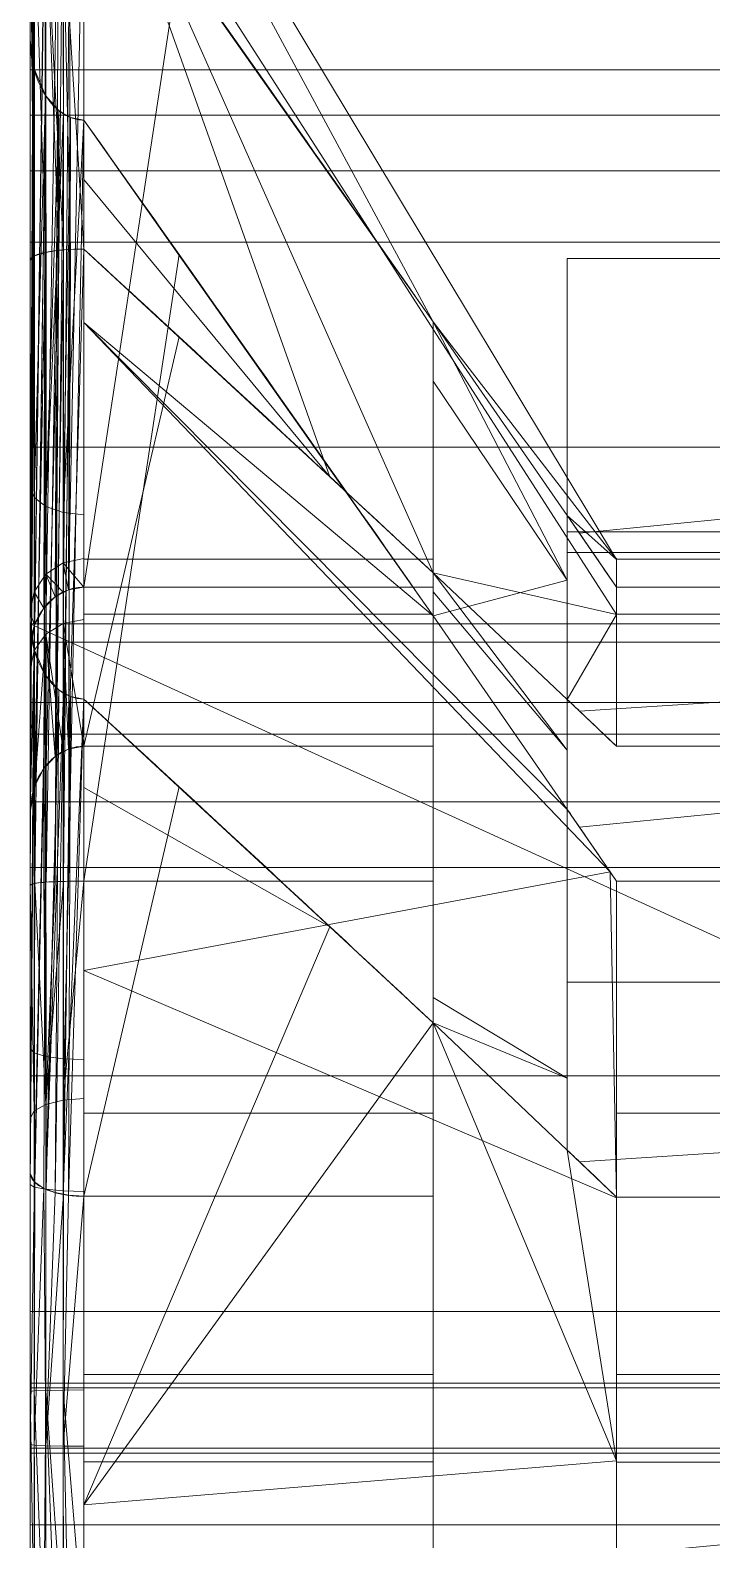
# Model space of a CAD drawing. Header units: millimetres. Extents: x -7.6 to 23.6, y 0 to 40.
# Drawn here: x -7.55 to -6.281, y 7.774 to 10.582 of the extents above; entities that cross this region are included whole.
import ezdxf

# ---------------------------------------------------------------- set-up
doc = ezdxf.new("R2010")
doc.units = ezdxf.units.MM
doc.layers.add('1', color=7, linetype='CONTINUOUS', true_color=0xffffff)

msp = doc.modelspace()

# ---------------------------------------------------------------- linework, layer by layer
at = {"layer": '1', "color": 7, "linetype": 'CONTINUOUS', "lineweight": 13}
for p, q in [((-7.55, 9.4291, 0.6442), (-7.55, 11.0032, -0.3843)), ((-7.45, 10.9619, -0.2378), (-7.45, 9.5459, 0.6873)), ((-7.55, 10.5657, -1.054), (-7.55, 8.9915, -0.0256)), ((-7.45, 8.9989, -0.1499), (-7.45, 10.4149, -1.075)), ((-7.45, 9.2499, 2.0989), (-7.45, 10.175, 3.5149)), ((-7.55, 10.154, 3.6657), (-7.55, 9.1256, 2.0915)), ((-6.55, 10.1572, 0.2879), (-6.55, 9.6103, -0.5493)), ((-6.55, 9.6793, 0.6001), (-6.55, 10.1572, 0.2879)), ((-6.55, 10.1572, 0.2879), (-1.35, 10.1572, 0.2879)), ((-6.8, 10.0397, 0.3647), (-6.8, 9.5459, 0.6873)), ((-6.55, 9.6491, 2.71), (-6.55, 9.3371, 2.2324)), ((-6.55, 8.8108, 3.2576), (-6.55, 9.6491, 2.71)), ((-6.55, 9.6491, 2.71), (-1.35, 9.6491, 2.71)), ((-6.55, 9.6103, -0.5493), (-1.35, 9.6103, -0.5493)), ((-6.55, 9.6103, -0.5493), (-6.55, 9.1324, -0.2371)), ((-6.8, 9.2499, 2.0989), (-6.8, 9.5725, 2.5928)), ((-6.8, 9.5459, 0.6873), (-7.45, 9.5459, 0.6873)), ((-6.4586, 9.5459, 0.6873), (-1.35, 9.5459, 0.6873)), ((-7.55, 8.4558, 2.5291), (-7.55, 9.4843, 4.1032)), ((-6.8, 8.9989, -0.1499), (-6.8, 9.4928, -0.4725)), ((-7.45, 9.3378, 4.0619), (-7.45, 8.4127, 2.6459)), ((-6.8, 9.2499, 2.0989), (-7.45, 9.2499, 2.0989)), ((-6.4586, 9.2499, 2.0989), (-1.35, 9.2499, 2.0989)), ((-6.8, 8.9989, -0.1499), (-7.45, 8.9989, -0.1499)), ((-6.4586, 8.9989, -0.1499), (-1.35, 8.9989, -0.1499)), ((-6.55, 8.4986, 2.7797), (-6.55, 8.8108, 3.2576)), ((-6.55, 8.8108, 3.2576), (-1.35, 8.8108, 3.2576)), ((-6.8, 8.7353, 3.1397), (-6.8, 8.4127, 2.6459)), ((-6.8, 8.4127, 2.6459), (-7.45, 8.4127, 2.6459)), ((-6.4586, 8.4113, 2.6462), (-1.35, 8.4113, 2.6462))]:
    msp.add_line(p, q, dxfattribs=at)
at = {"layer": '1', "color": 18, "linetype": 'CONTINUOUS', "lineweight": 13}
for p, q in [((-7.55, 10.8154, -5.5267), (-7.55, 10.4244, -4.6063)), ((-7.55, 10.695, 7.7766), (-7.55, 10.3207, 6.8493)), ((-4.451, 10.4244, -4.6063), (-7.55, 10.4244, -4.6063)), ((-4.451, 10.3207, 6.8493), (-7.55, 10.3207, 6.8493)), ((-7.55, 9.2724, -4.968), (-7.55, 9.4776, -5.9468)), ((-4.451, 9.4776, -5.9468), (-7.55, 9.4776, -5.9468)), ((-7.55, 9.1466, 7.193), (-7.55, 9.3316, 8.1758)), ((-4.451, 9.3316, 8.1758), (-7.55, 9.3316, 8.1758)), ((-4.451, 9.2724, -4.968), (-7.55, 9.2724, -4.968)), ((-4.451, 9.1466, 7.193), (-7.55, 9.1466, 7.193)), ((-7.55, 8.0652, -6.0997), (-7.55, 8.0561, -5.0997)), ((-4.451, 8.0652, -6.0997), (-7.55, 8.0652, -6.0997)), ((-4.451, 8.0561, -5.0997), (-7.55, 8.0561, -5.0997)), ((-7.55, 7.9348, 8.2997), (-7.55, 7.9439, 7.2997)), ((-4.451, 7.9439, 7.2997), (-7.55, 7.9439, 7.2997)), ((-4.451, 7.9348, 8.2997), (-7.55, 7.9348, 8.2997))]:
    msp.add_line(p, q, dxfattribs=at)
at = {"layer": '1', "color": 7, "linetype": 'CONTINUOUS', "lineweight": 13, "extrusion": (-1, 0, 0)}
msp.add_circle((-8, 1.1, 7.55), 4, dxfattribs=at)
at = {"layer": '1', "color": 18, "linetype": 'CONTINUOUS', "lineweight": 13, "extrusion": (1, 0, 0)}
msp.add_circle((8, 1.1, -7.55), 4, dxfattribs=at)
at = {"layer": '1', "color": 7, "linetype": 'CONTINUOUS', "lineweight": 13, "extrusion": (1, 0, 0)}
for centre, radius, start, end in [((8, 1.1, -7.55), 3.35, 333.7, 49.9847), ((8, 1.1, -7.45), 3.25, 335.6923, 47.9925), ((8, 1.1, -7.55), 3.35, 243.7, 319.9847), ((8, 1.1, -7.45), 3.25, 245.6923, 317.9925), ((8, 1.1, -7.45), 1.6, 345.0523, 38.6324), ((8, 1.1, -6.8), 1.6, 345.0523, 38.6324), ((8, 1.1, -6.4586), 1.6, 345.0523, 38.6324), ((8, 1.1, -7.55), 3.35, 63.7, 139.9847), ((8, 1.1, -7.45), 3.25, 65.6923, 137.9925), ((8, 1.1, -7.45), 1.6, 255.0523, 308.6324), ((8, 1.1, -6.8), 1.6, 255.0523, 308.6324), ((8, 1.1, -6.4586), 1.6, 255.0523, 308.6324), ((8, 1.1, -7.45), 1.6, 75.0523, 128.6324), ((8, 1.1, -6.8), 1.6, 75.0523, 128.6324), ((8, 1.1, -6.4586), 1.6, 75.1028, 128.6324)]:
    msp.add_arc(centre, radius, start, end, dxfattribs=at)
at = {"layer": '1', "color": 18, "linetype": 'CONTINUOUS', "lineweight": 13, "extrusion": (1, 0, 0)}
for start, end in [(56.84238, 68.01881), (281.84238, 293.01881), (79.34238, 90.51881), (259.34238, 270.51881)]:
    msp.add_arc((8, 1.1, -7.55), 6.2, start, end, dxfattribs=at)
at = {"layer": '1', "color": 18, "linetype": 'CONTINUOUS', "lineweight": 13, "extrusion": (-1, 0, 0)}
for start, end in [(100.65762, 111.98119), (258.15762, 269.48119), (78.15762, 89.48119)]:
    msp.add_arc((-8, 1.1, 7.55), 7.2, start, end, dxfattribs=at)
at = {"layer": '1', "color": 7, "linetype": 'CONTINUOUS', "lineweight": 13, "extrusion": (-1, 0, 0)}
for centre, radius, start, end in [((-8, 1.1, 6.8), 2.1682, 199.825, 226.4903), ((-8, 1.1, 6.55), 1.7521, 196.577, 229.7382), ((-8, 1.1, 7.55), 1.5, 138.6236, 197.6916), ((-8, 1.1, 6.8), 2.1682, 109.825, 136.4903), ((-8, 1.1, 6.55), 1.7521, 106.5313, 139.7382), ((-8, 1.1, 7.55), 1.5, 228.6236, 287.6916), ((-8, 1.1, 7.55), 1.5, 48.6236, 107.6916)]:
    msp.add_arc(centre, radius, start, end, dxfattribs=at)
at = {"layer": '1', "color": 7, "linetype": 'CONTINUOUS', "lineweight": 13, "extrusion": (-3.467e-14, -0.546944, -0.837169)}
msp.add_open_spline([(-6.8, 10.0397, 0.3647), (-6.9567, 10.2641, 0.2181), (-7.1145, 10.4879, 0.0718), (-7.3317, 10.795, -0.1288), (-7.3909, 10.8785, -0.1833), (-7.45, 10.9619, -0.2378)], degree=3, knots=[0, 0, 0, 0, 0.728238, 0.728238, 1, 1, 1, 1], dxfattribs=at)
at = {"layer": '1', "color": 7, "linetype": 'CONTINUOUS', "lineweight": 13}
for points, knots in [([(-7.45, 10.4149, -1.075), (-7.4585, 10.4149, -1.075), (-7.4671, 10.4167, -1.0748), (-7.4828, 10.4228, -1.074), (-7.4902, 10.4273, -1.0734), (-7.5065, 10.4404, -1.0716), (-7.5148, 10.4502, -1.0703), (-7.5316, 10.4763, -1.0668), (-7.5387, 10.494, -1.0643), (-7.5477, 10.5288, -1.0594), (-7.5498, 10.5463, -1.0569), (-7.55, 10.5644, -1.0542), (-7.55, 10.565, -1.0541), (-7.55, 10.5657, -1.054)], [0, 0, 0, 0, 0.127662, 0.127662, 0.253991, 0.253991, 0.443168, 0.443168, 0.725868, 0.725868, 0.989928, 0.989928, 1, 1, 1, 1]), ([(-7.55, 10.154, 3.6657), (-7.55, 10.1541, 3.665), (-7.55, 10.1542, 3.6644), (-7.5498, 10.1569, 3.6463), (-7.5477, 10.1594, 3.6288), (-7.5387, 10.1643, 3.594), (-7.5316, 10.1668, 3.5763), (-7.5148, 10.1703, 3.5502), (-7.5065, 10.1716, 3.5404), (-7.4902, 10.1734, 3.5273), (-7.4828, 10.174, 3.5228), (-7.4671, 10.1748, 3.5167), (-7.4585, 10.175, 3.5149), (-7.45, 10.175, 3.5149)], [0, 0, 0, 0, 0.010072, 0.010072, 0.274132, 0.274132, 0.556832, 0.556832, 0.746009, 0.746009, 0.872338, 0.872338, 1, 1, 1, 1]), ([(-7.45, 9.5459, 0.6873), (-7.4596, 9.5459, 0.6873), (-7.4694, 9.5442, 0.6867), (-7.4875, 9.538, 0.6843), (-7.4961, 9.5334, 0.6826), (-7.5117, 9.5219, 0.6782), (-7.5188, 9.5148, 0.6755), (-7.5318, 9.4977, 0.6691), (-7.5374, 9.4874, 0.6653), (-7.5463, 9.4638, 0.6566), (-7.5491, 9.4501, 0.6517), (-7.5499, 9.4346, 0.6461), (-7.55, 9.4328, 0.6455), (-7.55, 9.4303, 0.6446), (-7.55, 9.4297, 0.6444), (-7.55, 9.4291, 0.6442)], [0, 0, 0, 0, 0.164385, 0.164385, 0.327947, 0.327947, 0.502378, 0.502378, 0.708555, 0.708555, 0.955777, 0.955777, 0.988424, 0.988424, 1, 1, 1, 1]), ([(-7.55, 9.4843, 4.1032), (-7.55, 9.4836, 4.1031), (-7.55, 9.483, 4.1029), (-7.5498, 9.4654, 4.0981), (-7.5477, 9.4484, 4.0934), (-7.5387, 9.4145, 4.0839), (-7.5316, 9.3973, 4.079), (-7.5148, 9.372, 4.0718), (-7.5065, 9.3625, 4.069), (-7.4902, 9.3498, 4.0654), (-7.4828, 9.3455, 4.0641), (-7.4671, 9.3395, 4.0624), (-7.4585, 9.3378, 4.0619), (-7.45, 9.3378, 4.0619)], [0, 0, 0, 0, 0.010072, 0.010072, 0.274132, 0.274132, 0.556832, 0.556832, 0.746009, 0.746009, 0.872338, 0.872338, 1, 1, 1, 1]), ([(-7.55, 9.1256, 2.0915), (-7.55, 9.1263, 2.0916), (-7.55, 9.1269, 2.0916), (-7.55, 9.1295, 2.0918), (-7.5499, 9.1315, 2.0919), (-7.5491, 9.1479, 2.0931), (-7.5463, 9.1624, 2.094), (-7.5374, 9.1874, 2.0956), (-7.5318, 9.1985, 2.0962), (-7.5188, 9.2166, 2.0972), (-7.5117, 9.2243, 2.0976), (-7.4961, 9.2366, 2.0983), (-7.4875, 9.2415, 2.0985), (-7.4694, 9.2481, 2.0988), (-7.4596, 9.2499, 2.0989), (-7.45, 9.2499, 2.0989)], [0, 0, 0, 0, 0.011576, 0.011576, 0.044223, 0.044223, 0.291445, 0.291445, 0.497622, 0.497622, 0.672053, 0.672053, 0.835615, 0.835615, 1, 1, 1, 1]), ([(-7.55, 8.9915, -0.0256), (-7.55, 8.9916, -0.0263), (-7.55, 8.9916, -0.0269), (-7.55, 8.9918, -0.0295), (-7.5499, 8.9919, -0.0315), (-7.5491, 8.9931, -0.0479), (-7.5463, 8.994, -0.0624), (-7.5374, 8.9956, -0.0874), (-7.5318, 8.9962, -0.0985), (-7.5188, 8.9972, -0.1166), (-7.5117, 8.9976, -0.1243), (-7.4961, 8.9983, -0.1366), (-7.4875, 8.9985, -0.1415), (-7.4694, 8.9988, -0.1481), (-7.4596, 8.9989, -0.1499), (-7.45, 8.9989, -0.1499)], [0, 0, 0, 0, 0.011576, 0.011576, 0.044223, 0.044223, 0.291445, 0.291445, 0.497622, 0.497622, 0.672053, 0.672053, 0.835615, 0.835615, 1, 1, 1, 1]), ([(-7.45, 8.4127, 2.6459), (-7.4596, 8.4127, 2.6459), (-7.4694, 8.4133, 2.6442), (-7.4875, 8.4157, 2.638), (-7.4961, 8.4174, 2.6334), (-7.5117, 8.4218, 2.6219), (-7.5188, 8.4245, 2.6148), (-7.5318, 8.4309, 2.5977), (-7.5374, 8.4347, 2.5874), (-7.5463, 8.4434, 2.5638), (-7.5491, 8.4483, 2.5501), (-7.5499, 8.4539, 2.5346), (-7.55, 8.4545, 2.5328), (-7.55, 8.4554, 2.5303), (-7.55, 8.4556, 2.5297), (-7.55, 8.4558, 2.5291)], [0, 0, 0, 0, 0.164385, 0.164385, 0.327947, 0.327947, 0.502378, 0.502378, 0.708555, 0.708555, 0.955777, 0.955777, 0.988424, 0.988424, 1, 1, 1, 1])]:
    msp.add_open_spline(points, degree=3, knots=knots, dxfattribs=at)
at = {"layer": '1', "color": 7, "linetype": 'CONTINUOUS', "lineweight": 13, "extrusion": (-4.85381e-13, -0.546944, -0.837169)}
msp.add_open_spline([(-7.45, 10.4149, -1.075), (-7.3909, 10.3315, -1.0205), (-7.3317, 10.2481, -0.966), (-7.1145, 9.941, -0.7654), (-6.9567, 9.7172, -0.6191), (-6.8, 9.4928, -0.4725)], degree=3, knots=[0, 0, 0, 0, 0.271762, 0.271762, 1, 1, 1, 1], dxfattribs=at)
at = {"layer": '1', "color": 7, "linetype": 'CONTINUOUS', "lineweight": 13, "extrusion": (6.93401e-14, 0.837169, -0.546944)}
msp.add_open_spline([(-7.45, 10.175, 3.5149), (-7.3909, 10.1205, 3.4315), (-7.3317, 10.066, 3.3481), (-7.1145, 9.8654, 3.041), (-6.9567, 9.7191, 2.8172), (-6.8, 9.5725, 2.5928)], degree=3, knots=[0, 0, 0, 0, 0.271762, 0.271762, 1, 1, 1, 1], dxfattribs=at)
at = {"layer": '1', "color": 7, "linetype": 'CONTINUOUS', "lineweight": 13, "extrusion": (9.94155e-13, -0.546944, -0.837169)}
msp.add_open_spline([(-6.55, 9.6793, 0.6001), (-6.5424, 9.6683, 0.6073), (-6.5348, 9.6572, 0.6145), (-6.5043, 9.6128, 0.6436), (-6.4814, 9.5793, 0.6654), (-6.4586, 9.5459, 0.6873)], degree=3, knots=[0, 0, 0, 0, 0.248544, 0.248544, 1, 1, 1, 1], dxfattribs=at)
at = {"layer": '1', "color": 7, "linetype": 'CONTINUOUS', "lineweight": 13, "extrusion": (2.4269e-13, 0.837169, -0.546944)}
msp.add_open_spline([(-6.8, 8.7353, 3.1397), (-6.9567, 8.8819, 3.3641), (-7.1145, 9.0282, 3.5879), (-7.3317, 9.2288, 3.895), (-7.3909, 9.2833, 3.9785), (-7.45, 9.3378, 4.0619)], degree=3, knots=[0, 0, 0, 0, 0.728238, 0.728238, 1, 1, 1, 1], dxfattribs=at)
at = {"layer": '1', "color": 7, "linetype": 'CONTINUOUS', "lineweight": 13, "extrusion": (-1.61255e-11, 0.837169, -0.546944)}
msp.add_open_spline([(-6.4586, 9.2499, 2.0989), (-6.4814, 9.2717, 2.1324), (-6.5043, 9.2936, 2.1658), (-6.5348, 9.3226, 2.2102), (-6.5424, 9.3298, 2.2213), (-6.55, 9.3371, 2.2324)], degree=3, knots=[0, 0, 0, 0, 0.751024, 0.751024, 1, 1, 1, 1], dxfattribs=at)
at = {"layer": '1', "color": 7, "linetype": 'CONTINUOUS', "lineweight": 13, "extrusion": (-5.66236e-12, -0.546944, -0.837169)}
msp.add_open_spline([(-6.4586, 8.9989, -0.1499), (-6.4814, 9.0324, -0.1717), (-6.5043, 9.0658, -0.1936), (-6.5348, 9.1103, -0.2226), (-6.5424, 9.1213, -0.2298), (-6.55, 9.1324, -0.2371)], degree=3, knots=[0, 0, 0, 0, 0.751456, 0.751456, 1, 1, 1, 1], dxfattribs=at)
at = {"layer": '1', "color": 7, "linetype": 'CONTINUOUS', "lineweight": 13, "extrusion": (-8.50599e-12, 0.837169, -0.546944)}
msp.add_open_spline([(-6.55, 8.4986, 2.7797), (-6.5424, 8.4913, 2.7687), (-6.5348, 8.4841, 2.7576), (-6.5043, 8.4551, 2.7131), (-6.4814, 8.4332, 2.6797), (-6.4586, 8.4113, 2.6462)], degree=3, knots=[0, 0, 0, 0, 0.248537, 0.248537, 1, 1, 1, 1], dxfattribs=at)
at = {"layer": '1', "color": 18, "linetype": 'CONTINUOUS', "lineweight": 13}
for points in [[(-7.55, 12.4236, -3.2442), (-7.55, 11.4976, -4.0192), (-7.55, 9.8062, -2.469), (-7.55, 11.1016, -1.4258)], [(-7.55, 11.4976, -4.0192), (-7.55, 12.0618, -4.8449), (-7.55, 10.8154, -5.5267), (-7.55, 10.4244, -4.6063)], [(-7.55, 11.4976, -4.0192), (-7.55, 6.5563, -2.6304), (-7.55, 8.1984, -2.8951)], [(-7.55, 8.1984, -2.8951), (-7.55, 9.8062, -2.469), (-7.55, 11.4976, -4.0192)], [(-7.55, 6.5563, -2.6304), (-7.55, 11.4976, -4.0192), (-7.55, 10.4244, -4.6063), (-7.55, 9.2724, -4.968)], [(-7.55, 11.3607, 3.2693), (-7.55, 10.1878, 4.4487), (-7.55, 11.3911, 6.2904)], [(-7.55, 10.1878, 4.4487), (-7.55, 8.6366, 5.049), (-7.55, 10.3207, 6.8493), (-7.55, 11.3911, 6.2904)], [(-4.451, 11.3911, 6.2904), (-7.55, 11.3911, 6.2904), (-7.55, 10.3207, 6.8493), (-4.451, 10.3207, 6.8493)], [(-6.05, 10.1878, 4.4487), (-7.55, 10.1878, 4.4487), (-7.55, 11.3607, 3.2693), (-6.05, 11.3607, 3.2693)], [(-6.05, 11.1016, -1.4258), (-7.55, 11.1016, -1.4258), (-7.55, 9.8062, -2.469), (-6.05, 9.8062, -2.469)], [(-4.451, 10.4244, -4.6063), (-7.55, 10.4244, -4.6063), (-7.55, 10.8154, -5.5267), (-4.451, 10.8154, -5.5267)], [(-7.55, 10.695, 7.7766), (-7.55, 6.9754, 4.9665), (-7.55, 5.4913, 4.2155)], [(-7.55, 10.695, 7.7766), (-7.55, 8.6366, 5.049), (-7.55, 6.9754, 4.9665)], [(-7.55, 5.4913, 4.2155), (-7.55, 1.907, 2.2466), (-7.55, 10.695, 7.7766)], [(-7.55, 8.6366, 5.049), (-7.55, 10.695, 7.7766), (-7.55, 10.3207, 6.8493)], [(-7.55, 9.1466, 7.193), (-7.55, 10.695, 7.7766), (-7.55, 2.8096, 4.4911)], [(-7.55, 2.2507, 3.4207), (-7.55, 2.8096, 4.4911), (-7.55, 10.695, 7.7766), (-7.55, 1.907, 2.2466)], [(-7.55, 9.1466, 7.193), (-7.55, 9.3316, 8.1758), (-7.55, 10.695, 7.7766)], [(-4.451, 10.3207, 6.8493), (-7.55, 10.3207, 6.8493), (-7.55, 10.695, 7.7766), (-4.451, 10.695, 7.7766)], [(-4.45, 10.5987, 7.8147), (-7.55, 10.5987, 7.8147), (-7.55, 9.3316, 8.1758), (-4.451, 9.3316, 8.1758)], [(-4.451, 9.2724, -4.968), (-7.55, 9.2724, -4.968), (-7.55, 10.4244, -4.6063), (-4.451, 10.4244, -4.6063)], [(-6.05, 8.6366, 5.049), (-7.55, 8.6366, 5.049), (-7.55, 10.1878, 4.4487), (-6.05, 10.1878, 4.4487)], [(-6.05, 9.8062, -2.469), (-7.55, 9.8062, -2.469), (-7.55, 8.1984, -2.8951), (-6.05, 8.1984, -2.8951)], [(-7.55, 9.2724, -4.968), (-7.55, 9.4776, -5.9468), (-7.55, 8.0652, -6.0997), (-7.55, 8.0561, -5.0997)], [(-7.55, 9.4776, -5.9468), (-4.451, 9.4776, -5.9468), (-4.45, 8.0652, -6.0997), (-4.451, 8.0652, -6.0997)], [(-4.451, 8.0652, -6.0997), (-7.55, 8.0652, -6.0997), (-7.55, 9.4776, -5.9468)], [(-4.451, 9.4776, -5.9468), (-7.55, 9.4776, -5.9468), (-7.55, 9.2724, -4.968), (-4.451, 9.2724, -4.968)], [(-4.451, 9.3316, 8.1758), (-7.55, 9.3316, 8.1758), (-7.55, 9.1466, 7.193), (-4.451, 9.1466, 7.193)], [(-7.55, 9.2724, -4.968), (-7.55, 5.1638, -1.7206), (-7.55, 6.5563, -2.6304)], [(-7.55, 8.0561, -5.0997), (-7.55, 5.1638, -1.7206), (-7.55, 9.2724, -4.968)], [(-7.55, 2.8096, 4.4911), (-7.55, 3.5764, 5.4442), (-7.55, 4.5024, 6.2192), (-7.55, 9.1466, 7.193)], [(-7.55, 5.5756, 6.8063), (-7.55, 6.7276, 7.168), (-7.55, 9.1466, 7.193), (-7.55, 4.5024, 6.2192)], [(-7.55, 7.9439, 7.2997), (-7.55, 9.1466, 7.193), (-7.55, 6.7276, 7.168)], [(-4.451, 9.1466, 7.193), (-7.55, 9.1466, 7.193), (-7.55, 7.9439, 7.2997), (-4.451, 7.9439, 7.2997)], [(-6.05, 6.9754, 4.9665), (-7.55, 6.9754, 4.9665), (-7.55, 8.6366, 5.049), (-6.05, 8.6366, 5.049)], [(-6.05, 8.1984, -2.8951), (-7.55, 8.1984, -2.8951), (-7.55, 6.5563, -2.6304), (-6.05, 6.5563, -2.6304)], [(-4.451, 8.0561, -5.0997), (-7.55, 8.0561, -5.0997), (-7.55, 8.0652, -6.0997), (-4.451, 8.0652, -6.0997)], [(-7.55, 5.1638, -1.7206), (-7.55, 8.0561, -5.0997), (-7.55, 6.8534, -4.993), (-7.55, 1.8003, 1.0439)], [(-4.451, 6.8534, -4.993), (-7.55, 6.8534, -4.993), (-7.55, 8.0561, -5.0997), (-4.451, 8.0561, -5.0997)], [(-7.55, 6.7276, 7.168), (-7.55, 6.5224, 8.1468), (-7.55, 7.9348, 8.2997), (-7.55, 7.9439, 7.2997)], [(-4.451, 7.9439, 7.2997), (-7.55, 7.9439, 7.2997), (-7.55, 7.9348, 8.2997), (-4.451, 7.9348, 8.2997)], [(-7.55, 7.643, 8.2911), (-4.45, 7.643, 8.2911), (-4.45, 7.9348, 8.2997), (-4.451, 7.9348, 8.2997)], [(-4.451, 7.9348, 8.2997), (-7.55, 7.9348, 8.2997), (-7.55, 7.643, 8.2911)]]:
    msp.add_3dface(points, dxfattribs=at)
at = {"layer": '1', "color": 7, "linetype": 'CONTINUOUS', "lineweight": 13}
for points in [[(-7.55, 10.8362, 3.9206), (-7.55, 11.7383, 2.5232), (-7.55, 10.8741, 2.821), (-7.55, 10.154, 3.6657)], [(-7.55, 11.559, -0.7258), (-7.55, 10.5087, -2.0155), (-7.55, 11.0032, -0.3843)], [(-7.55, 11.559, -0.7258), (-6.05, 11.559, -0.7258), (-6.05, 10.5087, -2.0155), (-7.55, 10.5087, -2.0155)], [(-7.45, 11.2451, 0.921), (-7.45, 10.9619, -0.2378), (-6.8, 10.0397, 0.3647)], [(-6.8, 10.0397, 0.3647), (-6.4586, 9.5976, 1.0119), (-7.45, 11.2451, 0.921)], [(-6.4586, 9.5976, 1.0119), (-6.4586, 9.4953, 1.6693), (-7.45, 11.0373, 2.2563), (-7.45, 11.2451, 0.921)], [(-7.45, 11.0373, 2.2563), (-6.4586, 9.4953, 1.6693), (-6.8, 9.5725, 2.5928)], [(-6.8, 9.5725, 2.5928), (-6.9924, 9.7509, 2.8658), (-7.45, 11.0373, 2.2563)], [(-6.9924, 9.7509, 2.8658), (-7.45, 10.3044, 3.3918), (-7.45, 11.0373, 2.2563)], [(-7.55, 10.5657, -1.054), (-7.55, 11.0032, -0.3843), (-7.55, 10.5087, -2.0155)], [(-7.55, 9.4291, 0.6442), (-7.55, 11.0032, -0.3843), (-7.55, 10.5657, -1.054), (-7.55, 8.9915, -0.0256)], [(-7.55, 11.0027, -0.3824), (-7.55, 11.0032, -0.3843), (-7.55, 9.4291, 0.6442)], [(-7.55, 9.4291, 0.6442), (-7.5433, 10.9888, -0.332), (-7.55, 11.0027, -0.3824)], [(-7.542, 10.9879, -0.3289), (-7.5433, 10.9888, -0.332), (-7.55, 9.4291, 0.6442)], [(-7.55, 9.4291, 0.6442), (-7.55, 9.431, 0.6448), (-7.542, 10.9879, -0.3289)], [(-7.55, 9.431, 0.6448), (-7.542, 9.474, 0.6604), (-7.542, 10.9879, -0.3289)], [(-7.5215, 10.9747, -0.2822), (-7.542, 10.9879, -0.3289), (-7.542, 9.474, 0.6604)], [(-7.5215, 10.9747, -0.2822), (-7.542, 9.474, 0.6604), (-7.5415, 9.4766, 0.6613)], [(-7.5415, 9.4766, 0.6613), (-7.5206, 10.9744, -0.2812), (-7.5215, 10.9747, -0.2822)], [(-7.5206, 10.9744, -0.2812), (-7.5415, 9.4766, 0.6613), (-7.5248, 9.5069, 0.6726)], [(-7.5248, 9.5069, 0.6726), (-7.5203, 9.5114, 0.6742), (-7.5206, 10.9744, -0.2812)], [(-7.4967, 10.9668, -0.2549), (-7.5206, 10.9744, -0.2812), (-7.5203, 9.5114, 0.6742)], [(-7.4967, 10.9668, -0.2549), (-7.5203, 9.5114, 0.6742), (-7.5036, 9.5279, 0.6804)], [(-7.488, 10.9654, -0.2499), (-7.4967, 10.9668, -0.2549), (-7.5036, 9.5279, 0.6804)], [(-7.5036, 9.5279, 0.6804), (-7.4879, 9.5361, 0.6836), (-7.488, 10.9654, -0.2499)], [(-7.475, 10.9632, -0.2425), (-7.488, 10.9654, -0.2499), (-7.4879, 9.5361, 0.6836)], [(-7.475, 10.9632, -0.2425), (-7.4879, 9.5361, 0.6836), (-7.4785, 9.5411, 0.6855)], [(-7.45, 10.9619, -0.2378), (-7.475, 10.9632, -0.2425), (-7.4785, 9.5411, 0.6855)], [(-7.4785, 9.5411, 0.6855), (-7.45, 9.5459, 0.6873), (-7.45, 10.9619, -0.2378)], [(-7.2727, 10.7116, -0.0743), (-7.45, 10.9619, -0.2378), (-7.45, 9.5459, 0.6873)], [(-7.55, 10.8672, 2.8325), (-7.5433, 10.1618, 3.612), (-7.55, 10.1543, 3.6637)], [(-7.55, 10.8672, 2.8325), (-7.5424, 10.8345, 2.8127), (-7.542, 10.1622, 3.6087)], [(-7.542, 10.1622, 3.6087), (-7.5433, 10.1618, 3.612), (-7.55, 10.8672, 2.8325)], [(-7.55, 10.1543, 3.6637), (-7.55, 10.154, 3.6657), (-7.55, 10.8672, 2.8325)], [(-7.55, 10.154, 3.6657), (-7.55, 9.4437, 4.8304), (-7.55, 10.8362, 3.9206)], [(-7.55, 9.4437, 4.8304), (-6.05, 9.4437, 4.8304), (-6.05, 10.8362, 3.9206), (-7.55, 10.8362, 3.9206)], [(-7.5424, 10.8345, 2.8127), (-7.5207, 10.8067, 2.7959), (-7.5215, 10.1689, 3.5607)], [(-7.5215, 10.1689, 3.5607), (-7.542, 10.1622, 3.6087), (-7.5424, 10.8345, 2.8127)], [(-7.4967, 10.1727, 3.5326), (-7.5215, 10.1689, 3.5607), (-7.5207, 10.8067, 2.7959)], [(-7.5207, 10.8067, 2.7959), (-7.4883, 10.7881, 2.7847), (-7.488, 10.1733, 3.5275)], [(-7.488, 10.1733, 3.5275), (-7.4967, 10.1727, 3.5326), (-7.5207, 10.8067, 2.7959)], [(-7.4883, 10.7881, 2.7847), (-7.45, 10.7816, 2.7808), (-7.45, 10.175, 3.5149)], [(-7.45, 10.175, 3.5149), (-7.475, 10.1744, 3.5198), (-7.4883, 10.7881, 2.7847)], [(-7.475, 10.1744, 3.5198), (-7.488, 10.1733, 3.5275), (-7.4883, 10.7881, 2.7847)], [(-7.45, 9.5459, 0.6873), (-6.8, 9.5459, 0.6873), (-6.8, 10.0397, 0.3647), (-7.2727, 10.7116, -0.0743)], [(-7.55, 10.5087, -2.0155), (-7.55, 9.721, -1.7741), (-7.55, 10.5657, -1.054)], [(-7.55, 10.5637, -1.0543), (-7.55, 10.5657, -1.054), (-7.55, 9.7325, -1.7672)], [(-7.55, 8.9915, -0.0256), (-7.55, 10.5657, -1.054), (-7.55, 10.5637, -1.0543)], [(-7.55, 9.7325, -1.7672), (-7.5433, 10.512, -1.0618), (-7.55, 10.5637, -1.0543)], [(-7.55, 10.5637, -1.0543), (-7.5433, 10.512, -1.0618), (-7.55, 8.9915, -0.0256)], [(-7.542, 10.5087, -1.0622), (-7.5433, 10.512, -1.0618), (-7.55, 9.7325, -1.7672)], [(-7.55, 8.9916, -0.0276), (-7.5433, 10.512, -1.0618), (-7.542, 10.5088, -1.0622)], [(-7.55, 8.9916, -0.0276), (-7.55, 8.9915, -0.0256), (-7.5433, 10.512, -1.0618)], [(-7.542, 10.5088, -1.0622), (-7.542, 8.9947, -0.0732), (-7.55, 8.9916, -0.0276)], [(-7.55, 8.6875, -2.1787), (-7.55, 9.721, -1.7741), (-7.55, 10.5087, -2.0155), (-7.55, 9.0246, -2.7665)], [(-7.55, 10.5087, -2.0155), (-6.05, 10.5087, -2.0155), (-6.05, 9.0246, -2.7665), (-7.55, 9.0246, -2.7665)], [(-7.55, 9.7325, -1.7672), (-7.5424, 9.7127, -1.7345), (-7.542, 10.5087, -1.0622)], [(-7.5215, 10.4607, -1.0689), (-7.542, 10.5087, -1.0622), (-7.5424, 9.7127, -1.7345)], [(-7.542, 8.9947, -0.0732), (-7.542, 10.5088, -1.0622), (-7.5215, 10.4607, -1.0689)], [(-7.5424, 9.7127, -1.7345), (-7.5207, 9.6959, -1.7067), (-7.5215, 10.4607, -1.0689)], [(-7.5415, 8.9949, -0.076), (-7.542, 8.9947, -0.0732), (-7.5215, 10.4607, -1.0689)], [(-7.5248, 8.9968, -0.1083), (-7.5415, 8.9949, -0.076), (-7.5215, 10.4607, -1.0689)], [(-7.5248, 8.9968, -0.1083), (-7.5215, 10.4607, -1.0689), (-7.5206, 10.4596, -1.069)], [(-7.5206, 10.4596, -1.069), (-7.5203, 8.997, -0.1131), (-7.5248, 8.9968, -0.1083)], [(-7.4967, 10.4326, -1.0727), (-7.5215, 10.4607, -1.0689), (-7.5207, 9.6959, -1.7067)], [(-7.5203, 8.997, -0.1131), (-7.5206, 10.4596, -1.069), (-7.4967, 10.4326, -1.0727)], [(-7.488, 10.4275, -1.0733), (-7.4967, 10.4326, -1.0727), (-7.5207, 9.6959, -1.7067)], [(-7.5207, 9.6959, -1.7067), (-7.4883, 9.6847, -1.6881), (-7.488, 10.4275, -1.0733)], [(-7.5036, 8.998, -0.1306), (-7.5203, 8.997, -0.1131), (-7.4967, 10.4326, -1.0727)], [(-7.5036, 8.998, -0.1306), (-7.4967, 10.4326, -1.0727), (-7.488, 10.4275, -1.0733)], [(-7.488, 10.4275, -1.0733), (-7.4879, 8.9984, -0.1395), (-7.5036, 8.998, -0.1306)], [(-7.475, 10.4198, -1.0744), (-7.488, 10.4275, -1.0733), (-7.4883, 9.6847, -1.6881)], [(-7.4879, 8.9984, -0.1395), (-7.488, 10.4275, -1.0733), (-7.475, 10.4198, -1.0744)], [(-7.45, 10.4149, -1.075), (-7.475, 10.4198, -1.0744), (-7.4883, 9.6847, -1.6881)], [(-7.4883, 9.6847, -1.6881), (-7.45, 9.6808, -1.6816), (-7.45, 10.4149, -1.075)], [(-7.4785, 8.9987, -0.1448), (-7.4879, 8.9984, -0.1395), (-7.475, 10.4198, -1.0744)], [(-7.4785, 8.9987, -0.1448), (-7.475, 10.4198, -1.0744), (-7.45, 10.4149, -1.075)], [(-7.45, 10.4149, -1.075), (-7.45, 8.9989, -0.1499), (-7.4785, 8.9987, -0.1448)], [(-6.8, 9.4928, -0.4725), (-7.45, 10.4149, -1.075), (-7.45, 10.0383, -1.4313)], [(-7.45, 8.9989, -0.1499), (-7.45, 10.4149, -1.075), (-7.2727, 10.1646, -0.9115)], [(-7.45, 10.175, 3.5149), (-7.45, 10.3044, 3.3918), (-6.9924, 9.7509, 2.8658)], [(-7.542, 9.1732, 2.0947), (-7.542, 10.1622, 3.6088), (-7.5215, 10.1689, 3.5607)], [(-7.5415, 9.176, 2.0949), (-7.542, 9.1732, 2.0947), (-7.5215, 10.1689, 3.5607)], [(-7.5248, 9.2083, 2.0968), (-7.5415, 9.176, 2.0949), (-7.5215, 10.1689, 3.5607)], [(-7.5248, 9.2083, 2.0968), (-7.5215, 10.1689, 3.5607), (-7.5206, 10.169, 3.5596)], [(-7.5206, 10.169, 3.5596), (-7.5203, 9.2131, 2.097), (-7.5248, 9.2083, 2.0968)], [(-7.5203, 9.2131, 2.097), (-7.5206, 10.169, 3.5596), (-7.4967, 10.1727, 3.5326)], [(-7.5036, 9.2306, 2.098), (-7.5203, 9.2131, 2.097), (-7.4967, 10.1727, 3.5326)], [(-7.5036, 9.2306, 2.098), (-7.4967, 10.1727, 3.5326), (-7.488, 10.1733, 3.5275)], [(-7.488, 10.1733, 3.5275), (-7.4879, 9.2395, 2.0984), (-7.5036, 9.2306, 2.098)], [(-7.4879, 9.2395, 2.0984), (-7.488, 10.1733, 3.5275), (-7.475, 10.1744, 3.5198)], [(-7.4785, 9.2448, 2.0987), (-7.4879, 9.2395, 2.0984), (-7.475, 10.1744, 3.5198)], [(-7.4785, 9.2448, 2.0987), (-7.475, 10.1744, 3.5198), (-7.45, 10.175, 3.5149)], [(-7.45, 10.175, 3.5149), (-7.45, 9.2499, 2.0989), (-7.4785, 9.2448, 2.0987)], [(-7.45, 9.2499, 2.0989), (-7.45, 10.175, 3.5149), (-7.2727, 10.0115, 3.2646)], [(-7.55, 9.1276, 2.0916), (-7.5433, 10.1618, 3.612), (-7.542, 10.1622, 3.6088)], [(-7.542, 10.1622, 3.6088), (-7.542, 9.1732, 2.0947), (-7.55, 9.1276, 2.0916)], [(-7.55, 10.1543, 3.6637), (-7.5433, 10.1618, 3.612), (-7.55, 9.1256, 2.0915)], [(-7.55, 9.1276, 2.0916), (-7.55, 9.1256, 2.0915), (-7.5433, 10.1618, 3.612)], [(-7.55, 9.1256, 2.0915), (-7.55, 10.154, 3.6657), (-7.55, 10.1543, 3.6637)], [(-7.55, 8.4558, 2.5291), (-7.55, 9.4843, 4.1032), (-7.55, 10.154, 3.6657), (-7.55, 9.1256, 2.0915)], [(-7.55, 9.4437, 4.8304), (-7.55, 10.154, 3.6657), (-7.55, 9.4843, 4.1032)], [(-7.2727, 10.1646, -0.9115), (-6.8, 9.4928, -0.4725), (-6.8, 8.9989, -0.1499), (-7.45, 8.9989, -0.1499)], [(-6.55, 10.1572, 0.2879), (-6.55, 9.6793, 0.6001), (-6.55, 9.4668, 0.1417)], [(-6.55, 9.4668, 0.1417), (-6.55, 9.1324, -0.2371), (-6.55, 9.6103, -0.5493), (-6.55, 10.1572, 0.2879)], [(-6.5272, 9.6462, 0.6218), (-6.55, 9.6793, 0.6001), (-6.55, 10.1572, 0.2879), (-1.35, 10.1572, 0.2879)], [(-1.35, 10.1572, 0.2879), (-6.55, 10.1572, 0.2879), (-6.55, 9.6103, -0.5493), (-1.35, 9.6103, -0.5493)], [(-1.35, 10.1572, 0.2879), (-1.35, 9.5459, 0.6873), (-6.4586, 9.5459, 0.6873), (-6.5272, 9.6462, 0.6218)], [(-7.45, 10.0383, -1.4313), (-6.55, 9.1324, -0.2371), (-6.8, 9.4928, -0.4725)], [(-7.45, 10.0383, -1.4313), (-6.4703, 9.0161, -0.1611), (-6.55, 9.1324, -0.2371)], [(-6.4703, 9.0161, -0.1611), (-7.45, 10.0383, -1.4313), (-7.45, 8.8325, -2.0416)], [(-6.4586, 9.5976, 1.0119), (-6.8, 10.0397, 0.3647), (-6.55, 9.6793, 0.6001)], [(-6.55, 9.559, 0.3002), (-6.55, 9.6793, 0.6001), (-6.8, 10.0397, 0.3647)], [(-6.8, 10.0397, 0.3647), (-6.8, 9.9292, 0.1103), (-6.55, 9.559, 0.3002)], [(-6.8, 9.8152, -0.0859), (-6.8, 10.0397, 0.3647), (-6.8, 9.5459, 0.6873), (-6.8, 8.9989, -0.1499)], [(-7.2727, 10.0115, 3.2646), (-6.8, 9.5725, 2.5928), (-6.8, 9.2499, 2.0989), (-7.45, 9.2499, 2.0989)], [(-6.55, 9.559, 0.3002), (-6.8, 9.9292, 0.1103), (-6.8, 9.4928, -0.4725)], [(-6.8, 8.9989, -0.1499), (-6.8, 9.4928, -0.4725), (-6.8, 9.8152, -0.0859)], [(-7.5424, 8.6796, -2.1412), (-7.5424, 9.7127, -1.7345), (-7.55, 9.7325, -1.7672), (-7.55, 8.6875, -2.1787)], [(-7.5207, 8.673, -2.1095), (-7.5207, 9.6959, -1.7067), (-7.5424, 9.7127, -1.7345), (-7.5424, 8.6796, -2.1412)], [(-7.4883, 8.6685, -2.0883), (-7.4883, 9.6847, -1.6881), (-7.5207, 9.6959, -1.7067), (-7.5207, 8.673, -2.1095)], [(-7.45, 8.667, -2.0808), (-7.45, 9.6808, -1.6816), (-7.4883, 9.6847, -1.6881), (-7.4883, 8.6685, -2.0883)], [(-6.55, 9.6793, 0.6001), (-6.4586, 9.5459, 0.6873), (-6.4586, 9.5976, 1.0119)], [(-1.35, 8.8108, 3.2576), (-6.55, 8.8108, 3.2576), (-6.55, 9.6491, 2.71), (-1.35, 9.6491, 2.71)], [(-1.35, 9.6491, 2.71), (-6.55, 9.6491, 2.71), (-6.55, 9.3371, 2.2324), (-6.5272, 9.3154, 2.1992)], [(-6.55, 8.9577, 2.5672), (-6.55, 9.3371, 2.2324), (-6.55, 9.6491, 2.71), (-6.55, 8.8108, 3.2576)], [(-6.5272, 9.3154, 2.1992), (-6.4586, 9.2499, 2.0989), (-1.35, 9.2499, 2.0989), (-1.35, 9.6491, 2.71)], [(-1.35, 9.6103, -0.5493), (-6.55, 9.6103, -0.5493), (-6.55, 9.1324, -0.2371), (-6.5272, 9.0992, -0.2154)], [(-6.5272, 9.0992, -0.2154), (-6.4586, 8.9989, -0.1499), (-1.35, 8.9989, -0.1499), (-1.35, 9.6103, -0.5493)], [(-7.5207, 9.5699, 1.1515), (-7.4883, 9.5915, 1.1522), (-7.4879, 9.5361, 0.6836)], [(-7.5207, 9.5699, 1.1515), (-7.5207, 9.4583, 1.6834), (-7.4883, 9.4785, 1.6915), (-7.4883, 9.5915, 1.1522)], [(-7.4883, 9.5915, 1.1522), (-7.45, 9.5991, 1.1525), (-7.45, 9.5459, 0.6873)], [(-7.4883, 9.5915, 1.1522), (-7.4883, 9.4785, 1.6915), (-7.45, 9.4855, 1.6943), (-7.45, 9.5991, 1.1525)], [(-7.45, 9.5459, 0.6873), (-7.4785, 9.5411, 0.6855), (-7.4883, 9.5915, 1.1522)], [(-7.4785, 9.5411, 0.6855), (-7.4879, 9.5361, 0.6836), (-7.4883, 9.5915, 1.1522)], [(-7.45, 9.5979, 1.1813), (-6.8, 9.5979, 1.1813), (-6.8, 9.5459, 0.6873), (-7.45, 9.5459, 0.6873)], [(-7.45, 9.496, 1.6675), (-6.8, 9.496, 1.6675), (-6.8, 9.5979, 1.1813), (-7.45, 9.5979, 1.1813)], [(-6.8, 8.9989, -0.1499), (-6.8, 9.5459, 0.6873), (-6.8, 9.5979, 1.1813)], [(-6.8, 9.5979, 1.1813), (-6.8, 9.496, 1.6675), (-6.8, 9.2499, 2.0989), (-6.8, 8.9989, -0.1499)], [(-1.35, 9.5979, 1.1813), (-6.4586, 9.5979, 1.1813), (-6.4586, 9.5459, 0.6873), (-1.35, 9.5459, 0.6873)], [(-1.35, 9.496, 1.6675), (-6.4586, 9.496, 1.6675), (-6.4586, 9.5979, 1.1813), (-1.35, 9.5979, 1.1813)], [(-7.5424, 9.5374, 1.1505), (-7.5207, 9.5699, 1.1515), (-7.5248, 9.5069, 0.6726)], [(-7.5424, 9.5374, 1.1505), (-7.5424, 9.4282, 1.6714), (-7.5207, 9.4583, 1.6834), (-7.5207, 9.5699, 1.1515)], [(-7.5036, 9.5279, 0.6804), (-7.5248, 9.5069, 0.6726), (-7.5207, 9.5699, 1.1515)], [(-7.4879, 9.5361, 0.6836), (-7.5036, 9.5279, 0.6804), (-7.5207, 9.5699, 1.1515)], [(-6.55, 9.2424, 2.3355), (-6.8, 9.5374, 2.6289), (-6.8, 9.5725, 2.5928)], [(-6.55, 9.3371, 2.2324), (-6.8, 9.5725, 2.5928), (-6.4586, 9.4953, 1.6693)], [(-6.8, 9.5725, 2.5928), (-6.55, 9.3371, 2.2324), (-6.55, 9.2424, 2.3355)], [(-6.8, 9.2499, 2.0989), (-6.8, 9.5725, 2.5928), (-6.8, 9.1859, 2.9152)], [(-6.8, 9.4928, -0.4725), (-6.55, 9.1324, -0.2371), (-6.55, 9.559, 0.3002)], [(-7.55, 9.4992, 1.1492), (-7.5424, 9.5374, 1.1505), (-7.542, 9.474, 0.6604)], [(-7.55, 9.4992, 1.1492), (-7.55, 9.3927, 1.6572), (-7.5424, 9.4282, 1.6714), (-7.5424, 9.5374, 1.1505)], [(-7.5248, 9.5069, 0.6726), (-7.5415, 9.4766, 0.6613), (-7.5424, 9.5374, 1.1505)], [(-7.5415, 9.4766, 0.6613), (-7.542, 9.474, 0.6604), (-7.5424, 9.5374, 1.1505)], [(-6.8, 9.5374, 2.6289), (-6.55, 9.2424, 2.3355), (-6.55, 8.6324, 2.734), (-6.8, 8.7826, 3.1221)], [(-7.542, 9.474, 0.6604), (-7.55, 9.431, 0.6448), (-7.55, 9.4992, 1.1492)], [(-7.55, 9.431, 0.6448), (-7.55, 9.4291, 0.6442), (-7.55, 9.4992, 1.1492)], [(-7.55, 8.9915, -0.0256), (-7.55, 9.1256, 2.0915), (-7.55, 9.3938, 1.6543), (-7.55, 9.4991, 1.1523)], [(-7.55, 9.4991, 1.1523), (-7.55, 9.4291, 0.6442), (-7.55, 8.9915, -0.0256)], [(-7.45, 9.2499, 2.0989), (-6.8, 9.2499, 2.0989), (-6.8, 9.496, 1.6675), (-7.45, 9.496, 1.6675)], [(-6.4586, 9.4953, 1.6693), (-6.4586, 9.2499, 2.0989), (-6.55, 9.3371, 2.2324)], [(-1.35, 9.2499, 2.0989), (-6.4586, 9.2499, 2.0989), (-6.4586, 9.496, 1.6675), (-1.35, 9.496, 1.6675)], [(-7.55, 9.4843, 4.1032), (-7.55, 8.4215, 4.4234), (-7.55, 7.8016, 5.0951), (-7.55, 9.4437, 4.8304)], [(-7.55, 8.4348, 4.4217), (-7.55, 9.4843, 4.1032), (-7.55, 9.4824, 4.1027)], [(-7.55, 9.4824, 4.1027), (-7.55, 9.4843, 4.1032), (-7.55, 8.4558, 2.5291)], [(-7.55, 9.4824, 4.1027), (-7.5433, 9.432, 4.0888), (-7.55, 8.4348, 4.4217)], [(-7.55, 8.4558, 2.5291), (-7.5433, 9.432, 4.0888), (-7.55, 9.4824, 4.1027)], [(-7.4879, 9.2395, 2.0984), (-7.4883, 9.4785, 1.6915), (-7.5207, 9.4583, 1.6834)], [(-7.45, 9.2499, 2.0989), (-7.45, 9.4855, 1.6943), (-7.4883, 9.4785, 1.6915)], [(-7.4883, 9.4785, 1.6915), (-7.4785, 9.2448, 2.0987), (-7.45, 9.2499, 2.0989)], [(-7.4883, 9.4785, 1.6915), (-7.4879, 9.2395, 2.0984), (-7.4785, 9.2448, 2.0987)], [(-7.55, 7.8016, 5.0951), (-6.05, 7.8016, 5.0951), (-6.05, 9.4437, 4.8304), (-7.55, 9.4437, 4.8304)], [(-7.5415, 9.176, 2.0949), (-7.5207, 9.4583, 1.6834), (-7.5424, 9.4282, 1.6714)], [(-7.5415, 9.176, 2.0949), (-7.5248, 9.2083, 2.0968), (-7.5207, 9.4583, 1.6834)], [(-7.5207, 9.4583, 1.6834), (-7.5248, 9.2083, 2.0968), (-7.5036, 9.2306, 2.098)], [(-7.5207, 9.4583, 1.6834), (-7.5036, 9.2306, 2.098), (-7.4879, 9.2395, 2.0984)], [(-7.55, 8.4348, 4.4217), (-7.5433, 9.432, 4.0888), (-7.542, 9.4288, 4.0879)], [(-7.542, 9.4289, 4.0879), (-7.5433, 9.432, 4.0888), (-7.55, 8.4558, 2.5291)], [(-7.55, 8.4558, 2.5291), (-7.55, 8.4552, 2.531), (-7.542, 9.4289, 4.0879)], [(-7.55, 8.4552, 2.531), (-7.542, 8.4396, 2.574), (-7.542, 9.4289, 4.0879)], [(-7.542, 9.4288, 4.0879), (-7.5424, 8.4298, 4.3837), (-7.55, 8.4348, 4.4217)], [(-7.55, 9.1276, 2.0916), (-7.5424, 9.4282, 1.6714), (-7.55, 9.3927, 1.6572)], [(-7.55, 9.1276, 2.0916), (-7.542, 9.1732, 2.0947), (-7.5424, 9.4282, 1.6714)], [(-7.5424, 8.4298, 4.3837), (-7.542, 9.4288, 4.0879), (-7.5215, 9.3822, 4.0747)], [(-7.5424, 9.4282, 1.6714), (-7.542, 9.1732, 2.0947), (-7.5415, 9.176, 2.0949)], [(-7.5215, 9.3822, 4.0747), (-7.542, 9.4289, 4.0879), (-7.542, 8.4396, 2.574)], [(-7.55, 9.3927, 1.6572), (-7.55, 9.1256, 2.0915), (-7.55, 9.1276, 2.0916)], [(-7.5215, 9.3822, 4.0747), (-7.5207, 8.4256, 4.3515), (-7.5424, 8.4298, 4.3837)], [(-7.5215, 9.3822, 4.0747), (-7.542, 8.4396, 2.574), (-7.5415, 8.4387, 2.5766)], [(-7.5415, 8.4387, 2.5766), (-7.5206, 9.3812, 4.0744), (-7.5215, 9.3822, 4.0747)], [(-7.5206, 9.3812, 4.0744), (-7.5415, 8.4387, 2.5766), (-7.5248, 8.4274, 2.6069)], [(-7.5248, 8.4274, 2.6069), (-7.5203, 8.4258, 2.6114), (-7.5206, 9.3812, 4.0744)], [(-7.5207, 8.4256, 4.3515), (-7.5215, 9.3822, 4.0747), (-7.4967, 9.3549, 4.0668)], [(-7.4967, 9.3549, 4.0668), (-7.5206, 9.3812, 4.0744), (-7.5203, 8.4258, 2.6114)], [(-7.5207, 8.4256, 4.3515), (-7.4967, 9.3549, 4.0668), (-7.488, 9.3499, 4.0654)], [(-7.4967, 9.3549, 4.0668), (-7.5203, 8.4258, 2.6114), (-7.5036, 8.4196, 2.6279)], [(-7.488, 9.3499, 4.0654), (-7.4967, 9.3549, 4.0668), (-7.5036, 8.4196, 2.6279)], [(-7.488, 9.3499, 4.0654), (-7.4883, 8.4228, 4.3301), (-7.5207, 8.4256, 4.3515)], [(-7.5036, 8.4196, 2.6279), (-7.4879, 8.4164, 2.6361), (-7.488, 9.3499, 4.0654)], [(-7.4883, 8.4228, 4.3301), (-7.488, 9.3499, 4.0654), (-7.475, 9.3425, 4.0632)], [(-7.4883, 8.4228, 4.3301), (-7.475, 9.3425, 4.0632), (-7.45, 9.3378, 4.0619)], [(-7.45, 9.3378, 4.0619), (-7.45, 8.4218, 4.3225), (-7.4883, 8.4228, 4.3301)], [(-7.475, 9.3425, 4.0632), (-7.488, 9.3499, 4.0654), (-7.4879, 8.4164, 2.6361)], [(-7.475, 9.3425, 4.0632), (-7.4879, 8.4164, 2.6361), (-7.4785, 8.4145, 2.6411)], [(-7.45, 9.3378, 4.0619), (-7.475, 9.3425, 4.0632), (-7.4785, 8.4145, 2.6411)], [(-7.4785, 8.4145, 2.6411), (-7.45, 8.4127, 2.6459), (-7.45, 9.3378, 4.0619)], [(-6.9924, 8.9137, 3.4127), (-7.45, 9.173, 4.1309), (-7.45, 9.3378, 4.0619)], [(-7.2727, 9.1743, 3.8116), (-7.45, 9.3378, 4.0619), (-7.45, 8.4127, 2.6459)], [(-6.8, 9.2499, 2.0989), (-6.8, 9.1859, 2.9152), (-6.8, 8.9989, -0.1499)], [(-6.8, 9.1859, 2.9152), (-6.8, 6.4541, 1.5127), (-6.8, 7.5873, -0.4459), (-6.8, 8.0813, -0.4979)], [(-6.8, 6.4541, 1.5127), (-6.8, 9.1859, 2.9152), (-6.8, 8.4127, 2.6459)], [(-6.8, 9.1859, 2.9152), (-6.8, 8.7353, 3.1397), (-6.8, 8.4127, 2.6459)], [(-6.8, 8.0813, -0.4979), (-6.8, 8.5675, -0.396), (-6.8, 8.9989, -0.1499), (-6.8, 9.1859, 2.9152)], [(-7.45, 8.4127, 2.6459), (-6.8, 8.4127, 2.6459), (-6.8, 8.7353, 3.1397), (-7.2727, 9.1743, 3.8116)], [(-7.45, 7.8388, 4.346), (-7.45, 9.173, 4.1309), (-6.9924, 8.9137, 3.4127)], [(-7.55, 9.1256, 2.0915), (-7.55, 8.9915, -0.0256), (-7.55, 8.4558, 2.5291)], [(-7.55, 7.5785, -2.2234), (-7.55, 8.6875, -2.1787), (-7.55, 9.0246, -2.7665), (-7.55, 7.3634, -2.849)], [(-7.55, 9.0246, -2.7665), (-6.05, 9.0246, -2.7665), (-6.05, 7.3634, -2.849), (-7.55, 7.3634, -2.849)], [(-7.45, 8.8325, -2.0416), (-6.4586, 8.4099, -0.4466), (-6.4703, 9.0161, -0.1611)], [(-6.4586, 8.4099, -0.4466), (-6.4586, 8.9989, -0.1499), (-6.4703, 9.0161, -0.1611)], [(-7.55, 8.9916, -0.0276), (-7.542, 8.9947, -0.0732), (-7.5424, 8.5714, -0.3282)], [(-7.55, 8.5572, -0.2927), (-7.55, 8.9915, -0.0256), (-7.55, 8.9916, -0.0276)], [(-7.55, 8.9916, -0.0276), (-7.5424, 8.5714, -0.3282), (-7.55, 8.5572, -0.2927)], [(-7.55, 7.9477, 2.5991), (-7.55, 8.4558, 2.5291), (-7.55, 8.9915, -0.0256), (-7.55, 8.5543, -0.2938)], [(-7.5424, 8.5714, -0.3282), (-7.542, 8.9947, -0.0732), (-7.5415, 8.9949, -0.076)], [(-7.5415, 8.9949, -0.076), (-7.5207, 8.5834, -0.3583), (-7.5424, 8.5714, -0.3282)], [(-7.5415, 8.9949, -0.076), (-7.5248, 8.9968, -0.1083), (-7.5207, 8.5834, -0.3583)], [(-7.5207, 8.5834, -0.3583), (-7.5248, 8.9968, -0.1083), (-7.5036, 8.998, -0.1306)], [(-7.5207, 8.5834, -0.3583), (-7.5036, 8.998, -0.1306), (-7.4879, 8.9984, -0.1395)], [(-7.4879, 8.9984, -0.1395), (-7.4883, 8.5915, -0.3785), (-7.5207, 8.5834, -0.3583)], [(-7.4883, 8.5915, -0.3785), (-7.4785, 8.9987, -0.1448), (-7.45, 8.9989, -0.1499)], [(-7.45, 8.9989, -0.1499), (-7.45, 8.5943, -0.3855), (-7.4883, 8.5915, -0.3785)], [(-7.4883, 8.5915, -0.3785), (-7.4879, 8.9984, -0.1395), (-7.4785, 8.9987, -0.1448)], [(-7.45, 8.9989, -0.1499), (-6.8, 8.9989, -0.1499), (-6.8, 8.5675, -0.396), (-7.45, 8.5675, -0.396)], [(-1.35, 8.9989, -0.1499), (-6.4586, 8.9989, -0.1499), (-6.4586, 8.5675, -0.396), (-1.35, 8.5675, -0.396)], [(-6.55, 8.8108, 3.2576), (-6.55, 8.4986, 2.7797), (-6.55, 8.9577, 2.5672)], [(-7.45, 7.8388, 4.346), (-6.9924, 8.9137, 3.4127), (-6.8, 8.7353, 3.1397)], [(-6.4586, 7.7454, -0.4796), (-6.4586, 8.4099, -0.4466), (-7.45, 8.8325, -2.0416), (-7.45, 7.4828, -2.1086)], [(-6.5272, 8.4769, 2.7466), (-6.55, 8.4986, 2.7797), (-6.55, 8.8108, 3.2576), (-1.35, 8.8108, 3.2576)], [(-1.35, 8.8108, 3.2576), (-1.35, 8.4113, 2.6462), (-6.4586, 8.4113, 2.6462), (-6.5272, 8.4769, 2.7466)], [(-6.8, 8.7353, 3.1397), (-6.8, 8.7826, 3.1221), (-6.55, 8.6324, 2.734)], [(-6.8, 8.7353, 3.1397), (-6.4586, 7.9207, 2.698), (-7.45, 7.8388, 4.346)], [(-6.4586, 7.9207, 2.698), (-6.8, 8.7353, 3.1397), (-6.55, 8.4986, 2.7797)], [(-6.55, 8.6324, 2.734), (-6.55, 8.4986, 2.7797), (-6.8, 8.7353, 3.1397)], [(-7.5424, 7.5702, -2.1837), (-7.5424, 8.6796, -2.1412), (-7.55, 8.6875, -2.1787), (-7.55, 7.5652, -2.2217)], [(-7.5207, 7.5744, -2.1515), (-7.5207, 8.673, -2.1095), (-7.5424, 8.6796, -2.1412), (-7.5424, 7.5702, -2.1837)], [(-7.4883, 7.5772, -2.1301), (-7.4883, 8.6685, -2.0883), (-7.5207, 8.673, -2.1095), (-7.5207, 7.5744, -2.1515)], [(-7.45, 7.5782, -2.1225), (-7.45, 8.667, -2.0808), (-7.4883, 8.6685, -2.0883), (-7.4883, 7.5772, -2.1301)], [(-7.55, 8.0492, -0.3992), (-7.55, 8.5572, -0.2927), (-7.5424, 8.5714, -0.3282), (-7.5424, 8.0505, -0.4374)], [(-7.5424, 8.0505, -0.4374), (-7.5424, 8.5714, -0.3282), (-7.5207, 8.5834, -0.3583), (-7.5207, 8.0515, -0.4699)], [(-7.5207, 8.0515, -0.4699), (-7.5207, 8.5834, -0.3583), (-7.4883, 8.5915, -0.3785), (-7.4883, 8.0522, -0.4915)], [(-7.4883, 8.0522, -0.4915), (-7.4883, 8.5915, -0.3785), (-7.45, 8.5943, -0.3855), (-7.45, 8.0525, -0.4991)], [(-7.45, 8.5675, -0.396), (-6.8, 8.5675, -0.396), (-6.8, 8.0813, -0.4979), (-7.45, 8.0813, -0.4979)], [(-1.35, 8.5675, -0.396), (-6.4586, 8.5675, -0.396), (-6.4586, 8.0813, -0.4979), (-1.35, 8.0813, -0.4979)], [(-7.55, 7.4457, 2.4938), (-7.55, 8.5543, -0.2938), (-7.55, 8.0523, -0.3991)], [(-7.55, 8.5543, -0.2938), (-7.55, 7.4457, 2.4938), (-7.55, 7.9477, 2.5991)], [(-6.55, 8.4986, 2.7797), (-6.4586, 8.4113, 2.6462), (-6.4586, 7.9207, 2.698)], [(-7.55, 8.4552, 2.531), (-7.55, 8.4558, 2.5291), (-7.55, 7.9508, 2.5992)], [(-7.542, 8.4396, 2.574), (-7.55, 8.4552, 2.531), (-7.55, 7.9508, 2.5992)], [(-7.55, 7.9508, 2.5992), (-7.5424, 7.9495, 2.6374), (-7.542, 8.4396, 2.574)], [(-7.5424, 8.4298, 4.3837), (-7.5424, 7.3204, 4.3412), (-7.55, 7.3125, 4.3787), (-7.55, 8.4348, 4.4217)], [(-7.5415, 8.4387, 2.5766), (-7.542, 8.4396, 2.574), (-7.5424, 7.9495, 2.6374)], [(-7.5248, 8.4274, 2.6069), (-7.5415, 8.4387, 2.5766), (-7.5424, 7.9495, 2.6374)], [(-7.5207, 8.4256, 4.3515), (-7.5207, 7.327, 4.3095), (-7.5424, 7.3204, 4.3412), (-7.5424, 8.4298, 4.3837)], [(-7.5424, 7.9495, 2.6374), (-7.5207, 7.9485, 2.6699), (-7.5248, 8.4274, 2.6069)], [(-7.5036, 8.4196, 2.6279), (-7.5248, 8.4274, 2.6069), (-7.5207, 7.9485, 2.6699)], [(-7.55, 7.8016, 5.0951), (-7.55, 8.4215, 4.4234), (-7.55, 7.3125, 4.3787)], [(-7.4883, 8.4228, 4.3301), (-7.4883, 7.3315, 4.2883), (-7.5207, 7.327, 4.3095), (-7.5207, 8.4256, 4.3515)], [(-7.4879, 8.4164, 2.6361), (-7.5036, 8.4196, 2.6279), (-7.5207, 7.9485, 2.6699)], [(-7.5207, 7.9485, 2.6699), (-7.4883, 7.9478, 2.6915), (-7.4879, 8.4164, 2.6361)], [(-7.45, 8.4218, 4.3225), (-7.45, 7.333, 4.2808), (-7.4883, 7.3315, 4.2883), (-7.4883, 8.4228, 4.3301)], [(-7.4785, 8.4145, 2.6411), (-7.4879, 8.4164, 2.6361), (-7.4883, 7.9478, 2.6915)], [(-7.45, 8.4127, 2.6459), (-7.4785, 8.4145, 2.6411), (-7.4883, 7.9478, 2.6915)], [(-7.4883, 7.9478, 2.6915), (-7.45, 7.9475, 2.6991), (-7.45, 8.4127, 2.6459)], [(-7.45, 7.9187, 2.6979), (-6.8, 7.9187, 2.6979), (-6.8, 8.4127, 2.6459), (-7.45, 8.4127, 2.6459)], [(-6.8, 6.4541, 1.5127), (-6.8, 8.4127, 2.6459), (-6.8, 7.9187, 2.6979), (-6.8, 7.4325, 2.596)], [(-1.35, 7.9178, 2.6979), (-6.4586, 7.9178, 2.6979), (-6.4586, 8.4113, 2.6462), (-1.35, 8.4113, 2.6462)], [(-7.45, 8.0813, -0.4979), (-6.8, 8.0813, -0.4979), (-6.8, 7.5873, -0.4459), (-7.45, 7.5873, -0.4459)], [(-1.35, 8.0813, -0.4979), (-6.4586, 8.0813, -0.4979), (-6.4586, 7.5873, -0.4459), (-1.35, 7.5873, -0.4459)], [(-7.55, 8.0523, -0.3991), (-7.55, 7.5442, -0.3291), (-7.55, 7.0085, 2.2256), (-7.55, 7.4457, 2.4938)], [(-7.55, 8.0492, -0.3992), (-7.5424, 8.0505, -0.4374), (-7.542, 7.5604, -0.374)], [(-7.542, 7.5604, -0.374), (-7.55, 7.5448, -0.331), (-7.55, 8.0492, -0.3992)], [(-7.55, 7.5448, -0.331), (-7.55, 7.5442, -0.3291), (-7.55, 8.0492, -0.3992)], [(-7.5424, 8.0505, -0.4374), (-7.5207, 8.0515, -0.4699), (-7.5248, 7.5726, -0.4069)], [(-7.5248, 7.5726, -0.4069), (-7.5415, 7.5613, -0.3766), (-7.5424, 8.0505, -0.4374)], [(-7.5415, 7.5613, -0.3766), (-7.542, 7.5604, -0.374), (-7.5424, 8.0505, -0.4374)], [(-7.5036, 7.5804, -0.4279), (-7.5248, 7.5726, -0.4069), (-7.5207, 8.0515, -0.4699)], [(-7.5207, 8.0515, -0.4699), (-7.4883, 8.0522, -0.4915), (-7.4879, 7.5836, -0.4361)], [(-7.4879, 7.5836, -0.4361), (-7.5036, 7.5804, -0.4279), (-7.5207, 8.0515, -0.4699)], [(-7.4883, 8.0522, -0.4915), (-7.45, 8.0525, -0.4991), (-7.45, 7.5873, -0.4459)], [(-7.45, 7.5873, -0.4459), (-7.4785, 7.5855, -0.4411), (-7.4883, 8.0522, -0.4915)], [(-7.4785, 7.5855, -0.4411), (-7.4879, 7.5836, -0.4361), (-7.4883, 8.0522, -0.4915)], [(-7.55, 7.9508, 2.5992), (-7.55, 7.4428, 2.4927), (-7.5424, 7.4286, 2.5282), (-7.5424, 7.9495, 2.6374)], [(-7.5424, 7.9495, 2.6374), (-7.5424, 7.4286, 2.5282), (-7.5207, 7.4166, 2.5583), (-7.5207, 7.9485, 2.6699)], [(-7.5207, 7.9485, 2.6699), (-7.5207, 7.4166, 2.5583), (-7.4883, 7.4085, 2.5785), (-7.4883, 7.9478, 2.6915)], [(-7.4883, 7.9478, 2.6915), (-7.4883, 7.4085, 2.5785), (-7.45, 7.4057, 2.5855), (-7.45, 7.9475, 2.6991)], [(-6.4586, 7.9207, 2.698), (-6.4586, 7.2775, 2.5276), (-7.45, 6.5325, 3.9998), (-7.45, 7.8388, 4.346)], [(-7.45, 7.4325, 2.596), (-6.8, 7.4325, 2.596), (-6.8, 7.9187, 2.6979), (-7.45, 7.9187, 2.6979)], [(-1.35, 7.4321, 2.5958), (-6.4586, 7.4321, 2.5958), (-6.4586, 7.9178, 2.6979), (-1.35, 7.9178, 2.6979)], [(-7.55, 6.1938, 4.669), (-7.55, 7.8016, 5.0951), (-7.55, 7.3125, 4.3787), (-7.55, 6.279, 3.9741)], [(-7.55, 6.1938, 4.669), (-6.05, 6.1938, 4.669), (-6.05, 7.8016, 5.0951), (-7.55, 7.8016, 5.0951)]]:
    msp.add_3dface(points, dxfattribs=at)

doc.saveas('drawing.dxf')
